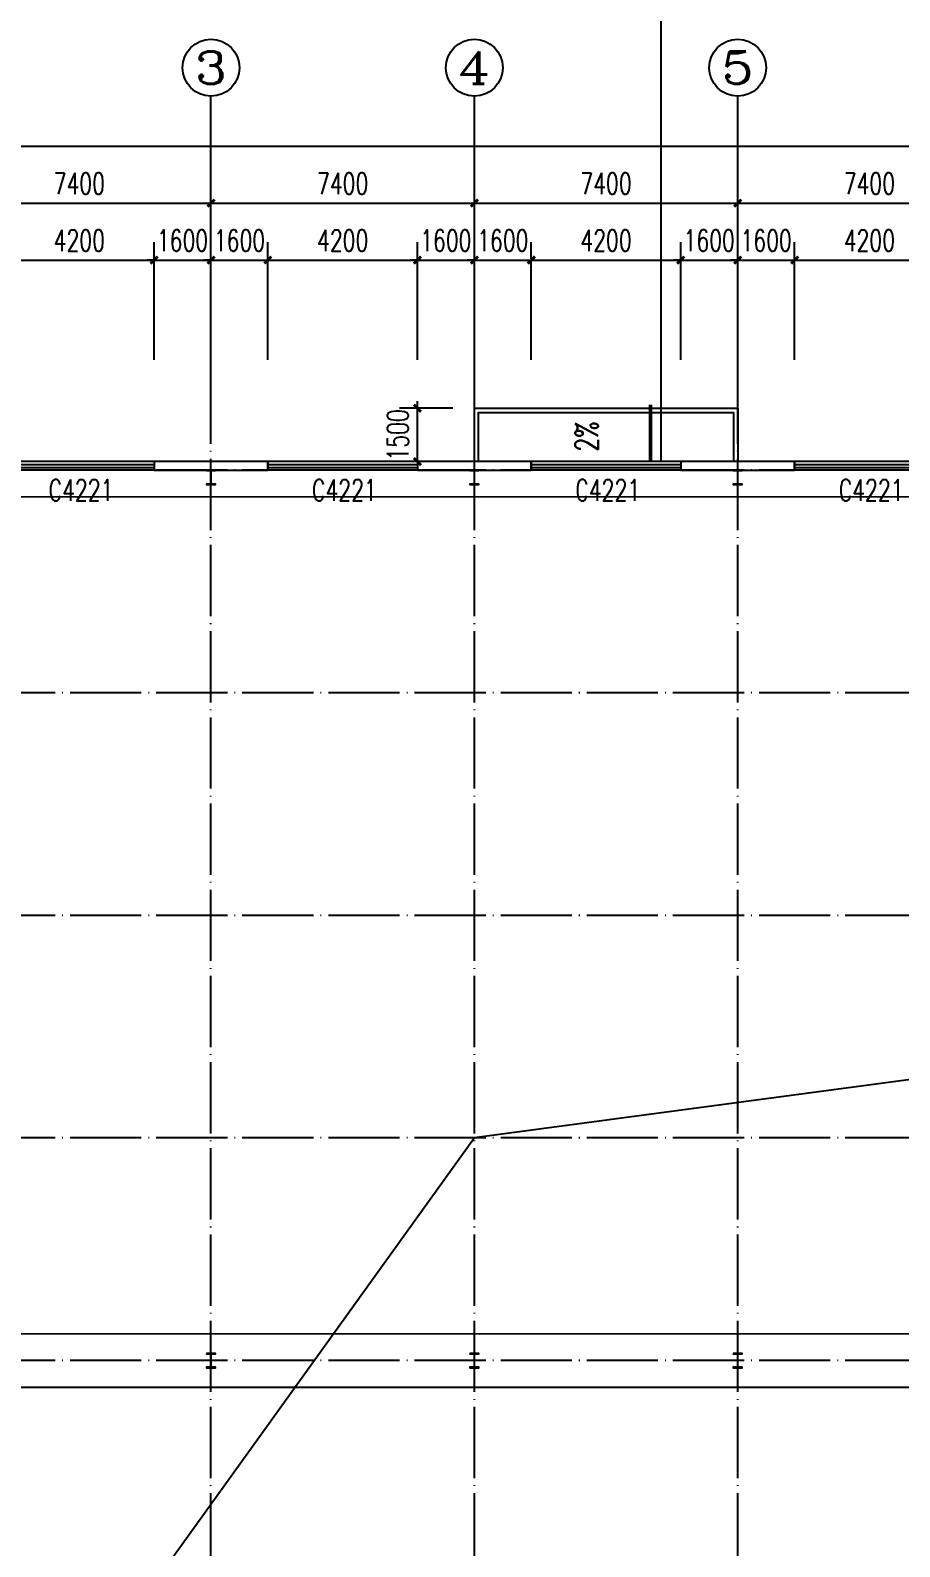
# Model space of a CAD drawing. Extents: x 13898408 to 14113608, y -853943 to -68012.
# Drawn here: x 13926331 to 13950759, y -393668 to -351093 of the extents above; entities that cross this region are included whole.
import ezdxf
from ezdxf.enums import TextEntityAlignment as Align

# ---------------------------------------------------------------- set-up
doc = ezdxf.new("R2010")
doc.units = 0
doc.header["$LTSCALE"] = 1000
doc.header["$MEASUREMENT"] = 0
doc.linetypes.add('DASH', pattern=[0.35, 0.25, -0.1])
doc.linetypes.add('DOTE', pattern=[2.42, 2, -0.2, 0.02, -0.2])
for name, color, linetype in [('AXIS', 3, 'Continuous'), ('AXIS_TEXT', 7, 'Continuous'), ('COLUMN', 2, 'Continuous'), ('DIM_IDEN', 3, 'Continuous'), ('DIM_SYMB', 3, 'Continuous'), ('DOTE', 1, 'DOTE'), ('PUB_DIM', 3, 'Continuous'), ('PUB_TEXT', 7, 'Continuous'), ('WALL-PARAPET', 6, 'Continuous'), ('WINDOW', 4, 'Continuous'), ('WINDOW_TEXT', 7, 'Continuous')]:
    doc.layers.add(name, color=color, linetype=linetype)
doc.styles.add('_TCH_AXIS', font='COMPLEX', dxfattribs={"bigfont": 'GBCBIG'})
doc.styles.add('_TCH_DIM', font='SIMPLEX', dxfattribs={"bigfont": 'GBCBIG'})
doc.styles.add('_TCH_DIM_T3', font='SIMPLEX', dxfattribs={"width": 0.705882, "bigfont": 'GBCBIG'})
doc.styles.add('_TCH_WINDOW', font='SIMPLEX', dxfattribs={"height": 3.5, "bigfont": 'GBCBIG'})
doc.styles.add('COMPLEX', font='COMPLEX')
doc.dimstyles.new('_TCH_ARCH&&200', dxfattribs={"dimtxt": 595, "dimasz": 200, "dimexe": 500, "dimexo": 600, "dimgap": 252.5, "dimtad": 1, "dimdec": 0, "dimzin": 0, "dimdsep": 46, "dimtxsty": '_TCH_DIM_T3', "dimblk": 'ARCHTICK', "dimcen": 0.09, "dimclrt": 7, "dimazin": 2, "dimtfac": 1, "dimtdec": 0, "dimtix": 1, "dimtmove": 2, "dimatfit": 3, "dimfxl": 0, "dimtolj": 1, "dimtzin": 0, "dimarcsym": 0})

# ---------------------------------------------------------------- blocks, each defined once
blk = doc.blocks.new('A$C797E1D2B')
at = {"layer": 'COLUMN'}
h = blk.add_hatch(color=256, dxfattribs=at)
h.paths.add_polyline_path([(125, 400), (250, 400), (250, 388), (130, 388), (130, 200), (125, 200)])
h.paths.add_polyline_path([(0, 400), (125, 400), (125, 200), (120, 200), (120, 388), (0, 388)])
h.paths.add_polyline_path([(0, 12), (120, 12), (120, 200), (125, 200), (125, 0), (0, 0)])
h.paths.add_polyline_path([(125, 200), (130, 200), (130, 12), (250, 12), (250, 0), (125, 0)])
blk.add_lwpolyline([(250, 0), (250, 12), (130, 12), (130, 388), (250, 388), (250, 400), (0, 400), (0, 388), (120, 388), (120, 12), (0, 12), (0, 0)], close=True, dxfattribs=at)
blk = doc.blocks.new('$TCHSYS$WIN2D')
for p, q in [((-0.5, 0.5), (0.5, 0.5)), ((-0.5, 0.5), (-0.5, -0.5)), ((0.5, 0.5), (0.5, -0.5)), ((0.5, 0.167), (-0.5, 0.167)), ((0.5, -0.167), (-0.5, -0.167)), ((-0.5, -0.5), (0.5, -0.5))]:
    blk.add_line(p, q)
blk = doc.blocks.new('_AXISO')
blk.add_circle((0, 0), 0.5)
at = {"layer": 'AXIS_TEXT', "style": 'COMPLEX', "width": 1.041667}
blk.add_attdef('A', text='', height=0.56, dxfattribs=at).set_placement((-0.25, -0.28), (0.25, -0.28), align=Align.FIT)
blk = doc.blocks.new('_ArchTick')
at = {"color": 0, "linetype": 'ByBlock', "const_width": 0.4}
blk.add_lwpolyline([(-0.5, -0.5), (0.5, 0.5)], dxfattribs=at)
blk = doc.blocks.new('*D212')
at = {"layer": 'AXIS', "color": 0, "lineweight": -2}
for p, q in [((13916368, -360343), (13916368, -353843)), ((14079648, -360343), (14079648, -353843)), ((13916368, -354343), (14079648, -354343))]:
    blk.add_line(p, q, dxfattribs=at)
at = {"layer": 'Defpoints', "color": 0}
for p in [(14079648, -354343), (13916368, -360943), (14079648, -360943)]:
    blk.add_point(p, dxfattribs=at)
at = {"layer": 'AXIS', "color": 0, "lineweight": -2, "xscale": 200, "yscale": 200, "zscale": 200, "rotation": 180}
blk.add_blockref('_ArchTick', (13916368, -354343), dxfattribs=at)
at = {"layer": 'AXIS', "color": 0, "lineweight": -2, "xscale": 200, "yscale": 200, "zscale": 200}
blk.add_blockref('_ArchTick', (14079648, -354343), dxfattribs=at)
at = {"layer": 'AXIS', "color": 7, "insert": (13998008, -353793), "char_height": 595, "attachment_point": 5, "style": '_TCH_DIM_T3'}
blk.add_mtext('\\A1;163280', dxfattribs=at)
blk = doc.blocks.new('*D215')
at = {"layer": 'AXIS', "color": 0, "lineweight": -2}
for p, q in [((13924008, -360343), (13924008, -355443)), ((13931408, -360343), (13931408, -355443)), ((13924008, -355943), (13931408, -355943))]:
    blk.add_line(p, q, dxfattribs=at)
at = {"layer": 'Defpoints', "color": 0}
for p in [(13931408, -355943), (13924008, -360943), (13931408, -360943)]:
    blk.add_point(p, dxfattribs=at)
at = {"layer": 'AXIS', "color": 0, "lineweight": -2, "xscale": 200, "yscale": 200, "zscale": 200, "rotation": 180}
blk.add_blockref('_ArchTick', (13924008, -355943), dxfattribs=at)
at = {"layer": 'AXIS', "color": 0, "lineweight": -2, "xscale": 200, "yscale": 200, "zscale": 200}
blk.add_blockref('_ArchTick', (13931408, -355943), dxfattribs=at)
at = {"layer": 'AXIS', "color": 7, "insert": (13927708, -355393), "char_height": 595, "attachment_point": 5, "style": '_TCH_DIM_T3'}
blk.add_mtext('\\A1;7400', dxfattribs=at)
blk = doc.blocks.new('*D216')
at = {"layer": 'AXIS', "color": 0, "lineweight": -2}
for p, q in [((13931408, -360343), (13931408, -355443)), ((13938808, -360343), (13938808, -355443)), ((13931408, -355943), (13938808, -355943))]:
    blk.add_line(p, q, dxfattribs=at)
at = {"layer": 'Defpoints', "color": 0}
for p in [(13938808, -355943), (13931408, -360943), (13938808, -360943)]:
    blk.add_point(p, dxfattribs=at)
at = {"layer": 'AXIS', "color": 0, "lineweight": -2, "xscale": 200, "yscale": 200, "zscale": 200, "rotation": 180}
blk.add_blockref('_ArchTick', (13931408, -355943), dxfattribs=at)
at = {"layer": 'AXIS', "color": 0, "lineweight": -2, "xscale": 200, "yscale": 200, "zscale": 200}
blk.add_blockref('_ArchTick', (13938808, -355943), dxfattribs=at)
at = {"layer": 'AXIS', "color": 7, "insert": (13935108, -355393), "char_height": 595, "attachment_point": 5, "style": '_TCH_DIM_T3'}
blk.add_mtext('\\A1;7400', dxfattribs=at)
blk = doc.blocks.new('*D217')
at = {"layer": 'AXIS', "color": 0, "lineweight": -2}
for p, q in [((13938808, -360343), (13938808, -355443)), ((13946208, -360343), (13946208, -355443)), ((13938808, -355943), (13946208, -355943))]:
    blk.add_line(p, q, dxfattribs=at)
at = {"layer": 'Defpoints', "color": 0}
for p in [(13946208, -355943), (13938808, -360943), (13946208, -360943)]:
    blk.add_point(p, dxfattribs=at)
at = {"layer": 'AXIS', "color": 0, "lineweight": -2, "xscale": 200, "yscale": 200, "zscale": 200, "rotation": 180}
blk.add_blockref('_ArchTick', (13938808, -355943), dxfattribs=at)
at = {"layer": 'AXIS', "color": 0, "lineweight": -2, "xscale": 200, "yscale": 200, "zscale": 200}
blk.add_blockref('_ArchTick', (13946208, -355943), dxfattribs=at)
at = {"layer": 'AXIS', "color": 7, "insert": (13942508, -355393), "char_height": 595, "attachment_point": 5, "style": '_TCH_DIM_T3'}
blk.add_mtext('\\A1;7400', dxfattribs=at)
blk = doc.blocks.new('*D218')
at = {"layer": 'AXIS', "color": 0, "lineweight": -2}
for p, q in [((13946208, -360343), (13946208, -355443)), ((13953608, -360343), (13953608, -355443)), ((13946208, -355943), (13953608, -355943))]:
    blk.add_line(p, q, dxfattribs=at)
at = {"layer": 'Defpoints', "color": 0}
for p in [(13953608, -355943), (13946208, -360943), (13953608, -360943)]:
    blk.add_point(p, dxfattribs=at)
at = {"layer": 'AXIS', "color": 0, "lineweight": -2, "xscale": 200, "yscale": 200, "zscale": 200, "rotation": 180}
blk.add_blockref('_ArchTick', (13946208, -355943), dxfattribs=at)
at = {"layer": 'AXIS', "color": 0, "lineweight": -2, "xscale": 200, "yscale": 200, "zscale": 200}
blk.add_blockref('_ArchTick', (13953608, -355943), dxfattribs=at)
at = {"layer": 'AXIS', "color": 7, "insert": (13949908, -355393), "char_height": 595, "attachment_point": 5, "style": '_TCH_DIM_T3'}
blk.add_mtext('\\A1;7400', dxfattribs=at)
blk = doc.blocks.new('*D345')
at = {"layer": 'Defpoints', "color": 0}
for p in [(13937208, -361703), (13938808, -361703), (13938808, -363203)]:
    blk.add_point(p, dxfattribs=at)
at = {"layer": 'PUB_DIM', "color": 0, "lineweight": -2}
for p, q in [((13938208, -361703), (13936708, -361703)), ((13937208, -361703), (13937208, -361503)), ((13937208, -363203), (13937208, -361703)), ((13938208, -363203), (13936708, -363203)), ((13937208, -363203), (13937208, -363403))]:
    blk.add_line(p, q, dxfattribs=at)
at = {"layer": 'PUB_DIM', "color": 0, "lineweight": -2, "xscale": 200, "yscale": 200, "zscale": 200}
for p, rotation in [((13937208, -361703), 270), ((13937208, -363203), 90)]:
    blk.add_blockref('_ArchTick', p, dxfattribs=dict(at, rotation=rotation))
at = {"layer": 'PUB_DIM', "color": 7, "insert": (13936658, -362453), "char_height": 595, "attachment_point": 5, "rotation": 90, "style": '_TCH_DIM_T3'}
blk.add_mtext('\\A1;1500', dxfattribs=at)
blk = doc.blocks.new('*D646')
at = {"layer": 'Defpoints', "color": 0}
for p in [(13929808, -357543), (13925608, -360943), (13929808, -360943)]:
    blk.add_point(p, dxfattribs=at)
at = {"layer": 'PUB_DIM', "color": 0, "lineweight": -2}
for p, q in [((13925608, -360343), (13925608, -357043)), ((13929808, -360343), (13929808, -357043)), ((13925608, -357543), (13929808, -357543))]:
    blk.add_line(p, q, dxfattribs=at)
at = {"layer": 'PUB_DIM', "color": 0, "lineweight": -2, "xscale": 200, "yscale": 200, "zscale": 200, "rotation": 180}
blk.add_blockref('_ArchTick', (13925608, -357543), dxfattribs=at)
at = {"layer": 'PUB_DIM', "color": 0, "lineweight": -2, "xscale": 200, "yscale": 200, "zscale": 200}
blk.add_blockref('_ArchTick', (13929808, -357543), dxfattribs=at)
at = {"layer": 'PUB_DIM', "color": 7, "insert": (13927708, -356993), "char_height": 595, "attachment_point": 5, "style": '_TCH_DIM_T3'}
blk.add_mtext('\\A1;4200', dxfattribs=at)
blk = doc.blocks.new('*D647')
at = {"layer": 'Defpoints', "color": 0}
for p in [(13931408, -357543), (13929808, -360943), (13931408, -360943)]:
    blk.add_point(p, dxfattribs=at)
at = {"layer": 'PUB_DIM', "color": 0, "lineweight": -2}
for p, q in [((13929808, -360343), (13929808, -357043)), ((13931408, -360343), (13931408, -357043)), ((13929808, -357543), (13929608, -357543)), ((13929808, -357543), (13931408, -357543)), ((13931408, -357543), (13931608, -357543))]:
    blk.add_line(p, q, dxfattribs=at)
at = {"layer": 'PUB_DIM', "color": 0, "lineweight": -2, "xscale": 200, "yscale": 200, "zscale": 200}
blk.add_blockref('_ArchTick', (13929808, -357543), dxfattribs=at)
at = {"layer": 'PUB_DIM', "color": 0, "lineweight": -2, "xscale": 200, "yscale": 200, "zscale": 200, "rotation": 180}
blk.add_blockref('_ArchTick', (13931408, -357543), dxfattribs=at)
at = {"layer": 'PUB_DIM', "color": 7, "insert": (13930608, -356993), "char_height": 595, "attachment_point": 5, "style": '_TCH_DIM_T3'}
blk.add_mtext('\\A1;1600', dxfattribs=at)
blk = doc.blocks.new('*D648')
at = {"layer": 'Defpoints', "color": 0}
for p in [(13933008, -357543), (13931408, -360943), (13933008, -360943)]:
    blk.add_point(p, dxfattribs=at)
at = {"layer": 'PUB_DIM', "color": 0, "lineweight": -2}
for p, q in [((13931408, -360343), (13931408, -357043)), ((13933008, -360343), (13933008, -357043)), ((13931408, -357543), (13931208, -357543)), ((13931408, -357543), (13933008, -357543)), ((13933008, -357543), (13933208, -357543))]:
    blk.add_line(p, q, dxfattribs=at)
at = {"layer": 'PUB_DIM', "color": 0, "lineweight": -2, "xscale": 200, "yscale": 200, "zscale": 200}
blk.add_blockref('_ArchTick', (13931408, -357543), dxfattribs=at)
at = {"layer": 'PUB_DIM', "color": 0, "lineweight": -2, "xscale": 200, "yscale": 200, "zscale": 200, "rotation": 180}
blk.add_blockref('_ArchTick', (13933008, -357543), dxfattribs=at)
at = {"layer": 'PUB_DIM', "color": 7, "insert": (13932208, -356993), "char_height": 595, "attachment_point": 5, "style": '_TCH_DIM_T3'}
blk.add_mtext('\\A1;1600', dxfattribs=at)
blk = doc.blocks.new('*D649')
at = {"layer": 'Defpoints', "color": 0}
for p in [(13937208, -357543), (13933008, -360943), (13937208, -360943)]:
    blk.add_point(p, dxfattribs=at)
at = {"layer": 'PUB_DIM', "color": 0, "lineweight": -2}
for p, q in [((13933008, -360343), (13933008, -357043)), ((13937208, -360343), (13937208, -357043)), ((13933008, -357543), (13937208, -357543))]:
    blk.add_line(p, q, dxfattribs=at)
at = {"layer": 'PUB_DIM', "color": 0, "lineweight": -2, "xscale": 200, "yscale": 200, "zscale": 200, "rotation": 180}
blk.add_blockref('_ArchTick', (13933008, -357543), dxfattribs=at)
at = {"layer": 'PUB_DIM', "color": 0, "lineweight": -2, "xscale": 200, "yscale": 200, "zscale": 200}
blk.add_blockref('_ArchTick', (13937208, -357543), dxfattribs=at)
at = {"layer": 'PUB_DIM', "color": 7, "insert": (13935108, -356993), "char_height": 595, "attachment_point": 5, "style": '_TCH_DIM_T3'}
blk.add_mtext('\\A1;4200', dxfattribs=at)
blk = doc.blocks.new('*D650')
at = {"layer": 'Defpoints', "color": 0}
for p in [(13938808, -357543), (13937208, -360943), (13938808, -360943)]:
    blk.add_point(p, dxfattribs=at)
at = {"layer": 'PUB_DIM', "color": 0, "lineweight": -2}
for p, q in [((13937208, -360343), (13937208, -357043)), ((13938808, -360343), (13938808, -357043)), ((13937208, -357543), (13937008, -357543)), ((13937208, -357543), (13938808, -357543)), ((13938808, -357543), (13939008, -357543))]:
    blk.add_line(p, q, dxfattribs=at)
at = {"layer": 'PUB_DIM', "color": 0, "lineweight": -2, "xscale": 200, "yscale": 200, "zscale": 200}
blk.add_blockref('_ArchTick', (13937208, -357543), dxfattribs=at)
at = {"layer": 'PUB_DIM', "color": 0, "lineweight": -2, "xscale": 200, "yscale": 200, "zscale": 200, "rotation": 180}
blk.add_blockref('_ArchTick', (13938808, -357543), dxfattribs=at)
at = {"layer": 'PUB_DIM', "color": 7, "insert": (13938008, -356993), "char_height": 595, "attachment_point": 5, "style": '_TCH_DIM_T3'}
blk.add_mtext('\\A1;1600', dxfattribs=at)
blk = doc.blocks.new('*D651')
at = {"layer": 'Defpoints', "color": 0}
for p in [(13940408, -357543), (13938808, -360943), (13940408, -360943)]:
    blk.add_point(p, dxfattribs=at)
at = {"layer": 'PUB_DIM', "color": 0, "lineweight": -2}
for p, q in [((13938808, -360343), (13938808, -357043)), ((13940408, -360343), (13940408, -357043)), ((13938808, -357543), (13938608, -357543)), ((13938808, -357543), (13940408, -357543)), ((13940408, -357543), (13940608, -357543))]:
    blk.add_line(p, q, dxfattribs=at)
at = {"layer": 'PUB_DIM', "color": 0, "lineweight": -2, "xscale": 200, "yscale": 200, "zscale": 200}
blk.add_blockref('_ArchTick', (13938808, -357543), dxfattribs=at)
at = {"layer": 'PUB_DIM', "color": 0, "lineweight": -2, "xscale": 200, "yscale": 200, "zscale": 200, "rotation": 180}
blk.add_blockref('_ArchTick', (13940408, -357543), dxfattribs=at)
at = {"layer": 'PUB_DIM', "color": 7, "insert": (13939608, -356993), "char_height": 595, "attachment_point": 5, "style": '_TCH_DIM_T3'}
blk.add_mtext('\\A1;1600', dxfattribs=at)
blk = doc.blocks.new('*D652')
at = {"layer": 'Defpoints', "color": 0}
for p in [(13944608, -357543), (13940408, -360943), (13944608, -360943)]:
    blk.add_point(p, dxfattribs=at)
at = {"layer": 'PUB_DIM', "color": 0, "lineweight": -2}
for p, q in [((13940408, -360343), (13940408, -357043)), ((13944608, -360343), (13944608, -357043)), ((13940408, -357543), (13944608, -357543))]:
    blk.add_line(p, q, dxfattribs=at)
at = {"layer": 'PUB_DIM', "color": 0, "lineweight": -2, "xscale": 200, "yscale": 200, "zscale": 200, "rotation": 180}
blk.add_blockref('_ArchTick', (13940408, -357543), dxfattribs=at)
at = {"layer": 'PUB_DIM', "color": 0, "lineweight": -2, "xscale": 200, "yscale": 200, "zscale": 200}
blk.add_blockref('_ArchTick', (13944608, -357543), dxfattribs=at)
at = {"layer": 'PUB_DIM', "color": 7, "insert": (13942508, -356993), "char_height": 595, "attachment_point": 5, "style": '_TCH_DIM_T3'}
blk.add_mtext('\\A1;4200', dxfattribs=at)
blk = doc.blocks.new('*D653')
at = {"layer": 'Defpoints', "color": 0}
for p in [(13946208, -357543), (13944608, -360943), (13946208, -360943)]:
    blk.add_point(p, dxfattribs=at)
at = {"layer": 'PUB_DIM', "color": 0, "lineweight": -2}
for p, q in [((13944608, -360343), (13944608, -357043)), ((13946208, -360343), (13946208, -357043)), ((13944608, -357543), (13944408, -357543)), ((13944608, -357543), (13946208, -357543)), ((13946208, -357543), (13946408, -357543))]:
    blk.add_line(p, q, dxfattribs=at)
at = {"layer": 'PUB_DIM', "color": 0, "lineweight": -2, "xscale": 200, "yscale": 200, "zscale": 200}
blk.add_blockref('_ArchTick', (13944608, -357543), dxfattribs=at)
at = {"layer": 'PUB_DIM', "color": 0, "lineweight": -2, "xscale": 200, "yscale": 200, "zscale": 200, "rotation": 180}
blk.add_blockref('_ArchTick', (13946208, -357543), dxfattribs=at)
at = {"layer": 'PUB_DIM', "color": 7, "insert": (13945408, -356993), "char_height": 595, "attachment_point": 5, "style": '_TCH_DIM_T3'}
blk.add_mtext('\\A1;1600', dxfattribs=at)
blk = doc.blocks.new('*D654')
at = {"layer": 'Defpoints', "color": 0}
for p in [(13947808, -357543), (13946208, -360943), (13947808, -360943)]:
    blk.add_point(p, dxfattribs=at)
at = {"layer": 'PUB_DIM', "color": 0, "lineweight": -2}
for p, q in [((13946208, -360343), (13946208, -357043)), ((13947808, -360343), (13947808, -357043)), ((13946208, -357543), (13946008, -357543)), ((13946208, -357543), (13947808, -357543)), ((13947808, -357543), (13948008, -357543))]:
    blk.add_line(p, q, dxfattribs=at)
at = {"layer": 'PUB_DIM', "color": 0, "lineweight": -2, "xscale": 200, "yscale": 200, "zscale": 200}
blk.add_blockref('_ArchTick', (13946208, -357543), dxfattribs=at)
at = {"layer": 'PUB_DIM', "color": 0, "lineweight": -2, "xscale": 200, "yscale": 200, "zscale": 200, "rotation": 180}
blk.add_blockref('_ArchTick', (13947808, -357543), dxfattribs=at)
at = {"layer": 'PUB_DIM', "color": 7, "insert": (13947008, -356993), "char_height": 595, "attachment_point": 5, "style": '_TCH_DIM_T3'}
blk.add_mtext('\\A1;1600', dxfattribs=at)
blk = doc.blocks.new('*D655')
at = {"layer": 'Defpoints', "color": 0}
for p in [(13952008, -357543), (13947808, -360943), (13952008, -360943)]:
    blk.add_point(p, dxfattribs=at)
at = {"layer": 'PUB_DIM', "color": 0, "lineweight": -2}
for p, q in [((13947808, -360343), (13947808, -357043)), ((13952008, -360343), (13952008, -357043)), ((13947808, -357543), (13952008, -357543))]:
    blk.add_line(p, q, dxfattribs=at)
at = {"layer": 'PUB_DIM', "color": 0, "lineweight": -2, "xscale": 200, "yscale": 200, "zscale": 200, "rotation": 180}
blk.add_blockref('_ArchTick', (13947808, -357543), dxfattribs=at)
at = {"layer": 'PUB_DIM', "color": 0, "lineweight": -2, "xscale": 200, "yscale": 200, "zscale": 200}
blk.add_blockref('_ArchTick', (13952008, -357543), dxfattribs=at)
at = {"layer": 'PUB_DIM', "color": 7, "insert": (13949908, -356993), "char_height": 595, "attachment_point": 5, "style": '_TCH_DIM_T3'}
blk.add_mtext('\\A1;4200', dxfattribs=at)

msp = doc.modelspace()

# ---------------------------------------------------------------- linework, layer by layer
at = {"ltscale": 0.5}
for points in [[(13938808, -363203.1), (13938808, -361703.1), (13946208, -361703.1), (13946208, -363203.1)], [(13938928, -363203.1), (13938928, -361823.1), (13946088, -361823.1), (13946088, -363203.1)], [(14079158, -363443.1), (13938808, -382193.1), (13916608, -413043.1)]]:
    msp.add_lwpolyline(points, dxfattribs=at)
at = {"linetype": 'DASH', "ltscale": 2, "const_width": 50}
for points in [[(14079408, -364193.1), (13916608, -364193.1)], [(14079408, -387693.1), (13916608, -387693.1)], [(14079408, -389193.1), (13916608, -389193.1)]]:
    msp.add_lwpolyline(points, dxfattribs=at)
at = {"layer": 'AXIS'}
for p, q in [((13931408, -360943.1), (13931408, -352943.1)), ((13938808, -360943.1), (13938808, -352943.1)), ((13946208, -360943.1), (13946208, -352943.1))]:
    msp.add_line(p, q, dxfattribs=at)
at = {"layer": 'DIM_IDEN'}
msp.add_line((13944058.5, -363203.1), (13944058.5, -349843.1), dxfattribs=at)
at = {"layer": 'DIM_IDEN', "const_width": 100}
msp.add_lwpolyline([(13943758.5, -363203.1), (13943758.5, -361603.1)], dxfattribs=at)
at = {"layer": 'DIM_SYMB'}
msp.add_lwpolyline([(13942508, -363063.1, 0, 0, 0), (13942508, -362413.1, 120, 0, 0), (13942508, -361963.1, 0, 0, 0)], format="xyseb", dxfattribs=at)
at = {"layer": 'DOTE'}
for p, q in [((13931408, -415943.1), (13931408, -360943.1)), ((13938808, -415943.1), (13938808, -360943.1)), ((13946208, -415943.1), (13946208, -360943.1)), ((14081908, -363443.1), (13914108, -363443.1)), ((14081908, -369693.1), (13914108, -369693.1)), ((14081908, -375943.1), (13914108, -375943.1)), ((14081908, -382193.1), (13914108, -382193.1)), ((14081908, -388443.1), (13914108, -388443.1))]:
    msp.add_line(p, q, dxfattribs=at)
at = {"layer": 'WALL-PARAPET'}
for p, q in [((13933008, -363203.1), (13929808, -363203.1)), ((13929808, -363203.1), (13929808, -363443.1)), ((13929808, -363443.1), (13933008, -363443.1)), ((13933008, -363443.1), (13933008, -363203.1)), ((13940408, -363203.1), (13937208, -363203.1)), ((13937208, -363203.1), (13937208, -363443.1)), ((13937208, -363443.1), (13940408, -363443.1)), ((13940408, -363443.1), (13940408, -363203.1)), ((13947808, -363203.1), (13944608, -363203.1)), ((13944608, -363203.1), (13944608, -363443.1)), ((13944608, -363443.1), (13947808, -363443.1)), ((13947808, -363443.1), (13947808, -363203.1))]:
    msp.add_line(p, q, dxfattribs=at)

# ---------------------------------------------------------------- block references
at = {"rotation": 180}
for p in [(13931533, -363443.1), (13938933, -363443.1), (13946333, -363443.1), (13931533, -388243.1), (13938933, -388243.1), (13946333, -388243.1)]:
    msp.add_blockref('A$C797E1D2B', p, dxfattribs=at)
at = {"layer": 'AXIS'}
ref = msp.add_blockref('_AXISO', (13931408, -352143.1), dxfattribs=dict(at, xscale=1600, yscale=1600, zscale=1600))
ref.add_attrib('A', '3', dxfattribs={"layer": 'AXIS_TEXT', "ltscale": 0.5, "height": 905.1, "style": '_TCH_AXIS', "width": 1.5}).set_placement((13930955.4, -352595.6), (13931860.5, -352595.6), align=Align.FIT)
ref = msp.add_blockref('_AXISO', (13938808, -352143.1), dxfattribs=dict(at, xscale=1600, yscale=1600, zscale=1600))
ref.add_attrib('A', '4', dxfattribs={"layer": 'AXIS_TEXT', "ltscale": 0.5, "height": 905.1, "style": '_TCH_AXIS', "width": 1.3125}).set_placement((13938355.4, -352595.6), (13939260.5, -352595.6), align=Align.FIT)
ref = msp.add_blockref('_AXISO', (13946208, -352143.1), dxfattribs=dict(at, xscale=1600, yscale=1600, zscale=1600))
ref.add_attrib('A', '5', dxfattribs={"layer": 'AXIS_TEXT', "ltscale": 0.5, "height": 905.1, "style": '_TCH_AXIS', "width": 1.5}).set_placement((13945755.4, -352595.6), (13946660.5, -352595.6), align=Align.FIT)
at = {"layer": 'WINDOW'}
ref = msp.add_blockref('$TCHSYS$WIN2D', (13927708, -363323.1), dxfattribs=dict(at, xscale=4200, yscale=-240, zscale=4200, rotation=180))
ref.add_attrib('A', 'C4221', (13926848, -364300.4), dxfattribs={"layer": 'WINDOW_TEXT', "ltscale": 0.5, "height": 595, "style": '_TCH_WINDOW', "width": 0.705882})
ref = msp.add_blockref('$TCHSYS$WIN2D', (13935108, -363323.1), dxfattribs=dict(at, xscale=4200, yscale=-240, zscale=4200, rotation=180))
ref.add_attrib('A', 'C4221', (13934248, -364300.4), dxfattribs={"layer": 'WINDOW_TEXT', "ltscale": 0.5, "height": 595, "style": '_TCH_WINDOW', "width": 0.705882})
ref = msp.add_blockref('$TCHSYS$WIN2D', (13942508, -363323.1), dxfattribs=dict(at, xscale=4200, yscale=-240, zscale=4200, rotation=180))
ref.add_attrib('A', 'C4221', (13941648, -364300.4), dxfattribs={"layer": 'WINDOW_TEXT', "ltscale": 0.5, "height": 595, "style": '_TCH_WINDOW', "width": 0.705882})
ref = msp.add_blockref('$TCHSYS$WIN2D', (13949908, -363323.1), dxfattribs=dict(at, xscale=4200, yscale=-240, zscale=4200, rotation=180))
ref.add_attrib('A', 'C4221', (13949048, -364300.4), dxfattribs={"layer": 'WINDOW_TEXT', "ltscale": 0.5, "height": 595, "style": '_TCH_WINDOW', "width": 0.705882})

# ---------------------------------------------------------------- texts
at = {"layer": 'PUB_TEXT', "style": '_TCH_DIM', "width": 0.705882}
msp.add_text('2%%%', height=637.5, rotation=90, dxfattribs=at).set_placement((13942283, -362920.2))

# ---------------------------------------------------------------- dimensions: what is measured, and where the dimension line sits
at = {"layer": 'AXIS'}
for p1, p2, distance, text, picture, middle in [((13916368, -360943.1), (14079648, -360943.1), 6600, '163280', '*D212', (13998008, -353793.1)), ((13924008, -360943.1), (13931408, -360943.1), 5000, '7400', '*D215', (13927708, -355393.1)), ((13931408, -360943.1), (13938808, -360943.1), 5000, '7400', '*D216', (13935108, -355393.1)), ((13938808, -360943.1), (13946208, -360943.1), 5000, '7400', '*D217', (13942508, -355393.1)), ((13946208, -360943.1), (13953608, -360943.1), 5000, '7400', '*D218', (13949908, -355393.1))]:
    dim = msp.add_aligned_dim(p1=p1, p2=p2, distance=distance, text=text, dimstyle='_TCH_ARCH&&200', dxfattribs=at)
    dim.commit()
    dim.dimension.update_dxf_attribs({"geometry": picture, "text_midpoint": middle})
at = {"layer": 'PUB_DIM'}
for p1, p2, distance, text, picture, middle in [((13925608, -360943.1), (13929808, -360943.1), 3400, '4200', '*D646', (13927708, -356993.1)), ((13929808, -360943.1), (13931408, -360943.1), 3400, '1600', '*D647', (13930608, -356993.1)), ((13931408, -360943.1), (13933008, -360943.1), 3400, '1600', '*D648', (13932208, -356993.1)), ((13933008, -360943.1), (13937208, -360943.1), 3400, '4200', '*D649', (13935108, -356993.1)), ((13937208, -360943.1), (13938808, -360943.1), 3400, '1600', '*D650', (13938008, -356993.1)), ((13938808, -360943.1), (13940408, -360943.1), 3400, '1600', '*D651', (13939608, -356993.1)), ((13940408, -360943.1), (13944608, -360943.1), 3400, '4200', '*D652', (13942508, -356993.1)), ((13944608, -360943.1), (13946208, -360943.1), 3400, '1600', '*D653', (13945408, -356993.1)), ((13946208, -360943.1), (13947808, -360943.1), 3400, '1600', '*D654', (13947008, -356993.1)), ((13947808, -360943.1), (13952008, -360943.1), 3400, '4200', '*D655', (13949908, -356993.1)), ((13938808, -363203.1), (13938808, -361703.1), 1600, '1500', '*D345', (13936658, -362453.1))]:
    dim = msp.add_aligned_dim(p1=p1, p2=p2, distance=distance, text=text, dimstyle='_TCH_ARCH&&200', dxfattribs=at)
    dim.commit()
    dim.dimension.update_dxf_attribs({"geometry": picture, "text_midpoint": middle})

doc.saveas('drawing.dxf')
